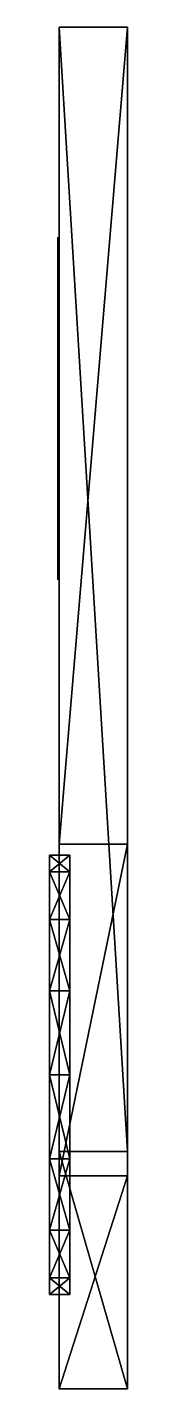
# Model space of a CAD drawing. Extents: x 0 to 350, y -260 to 0.
# Drawn here: x 335.2 to 350, y -260 to 0 of the extents above.
import ezdxf

# ---------------------------------------------------------------- set-up
doc = ezdxf.new("R2010")
doc.units = 0
doc.layers.add('ACESSORIO', color=9, linetype='CONTINUOUS')
doc.layers.add('PRETO', color=28, linetype='CONTINUOUS')

msp = doc.modelspace()

# ---------------------------------------------------------------- linework, layer by layer
at = {"layer": 'ACESSORIO'}
for points in [[(337, 0, 84.99997), (337, 0), (337, -156, 84.99997), (337, 0, 84.99997)], [(337, -156, 84.99997), (337, 0), (337, -214.6667), (337, -156, 84.99997)], [(350, 0), (337, 0), (337, 0, 84.99997), (350, 0)], [(350, 0), (337, 0, 84.99997), (350, 0, 84.99997), (350, 0)], [(350, 0, 84.99997), (337, 0, 84.99997), (337, -156, 84.99997), (350, 0, 84.99997)], [(350, 0, 84.99997), (337, -156, 84.99997), (350, -156, 84.99997), (350, 0, 84.99997)], [(350, -214.6667), (337, -214.6667), (337, 0), (350, -214.6667)], [(350, -214.6667), (337, 0), (350, 0), (350, -214.6667)], [(350, 0), (350, 0, 84.99997), (350, -156, 84.99997), (350, 0)], [(350, 0), (350, -156, 84.99997), (350, -214.6667), (350, 0)], [(337, -156, 84.99997), (337, -260, 74.98913), (337, -260, 117), (337, -156, 84.99997)], [(337, -156, 84.99997), (337, -260, 117), (337, -219.3333, 117), (337, -156, 84.99997)], [(337, -260, 74.98913), (337, -156, 84.99997), (337, -260, 13.39264), (337, -260, 74.98913)], [(337, -260, 13.39264), (337, -156, 84.99997), (337, -214.6667), (337, -260, 13.39264)], [(350, -156, 84.99997), (337, -156, 84.99997), (337, -219.3333, 117), (350, -156, 84.99997)], [(350, -156, 84.99997), (337, -219.3333, 117), (350, -219.3333, 117), (350, -156, 84.99997)], [(350, -156, 84.99997), (350, -260, 74.98913), (350, -260, 13.39264), (350, -156, 84.99997)], [(350, -156, 84.99997), (350, -260, 13.39264), (350, -214.6667), (350, -156, 84.99997)], [(350, -156, 84.99997), (350, -219.3333, 117), (350, -260, 117), (350, -156, 84.99997)], [(350, -156, 84.99997), (350, -260, 117), (350, -260, 74.98913), (350, -156, 84.99997)], [(350, -260, 13.39264), (337, -260, 13.39264), (337, -214.6667), (350, -260, 13.39264)], [(350, -260, 13.39264), (337, -214.6667), (350, -214.6667), (350, -260, 13.39264)], [(350, -219.3333, 117), (337, -219.3333, 117), (337, -260, 117), (350, -219.3333, 117)], [(350, -219.3333, 117), (337, -260, 117), (350, -260, 117), (350, -219.3333, 117)], [(350, -260, 117), (337, -260, 117), (337, -260, 13.39264), (350, -260, 117)], [(350, -260, 117), (337, -260, 13.39264), (350, -260, 13.39264), (350, -260, 117)]]:
    msp.add_3dface(points, dxfattribs=at)
at = {"layer": 'PRETO'}
for points in [[(336.7, -40.11621, 21.83218), (336.7, -43.40036, 20.9522), (336.7, -55.50014, 66.10923), (336.7, -40.11621, 21.83218)], [(336.7, -40.11621, 21.83218), (336.7, -55.50014, 66.10923), (336.7, -52.216, 66.98923), (336.7, -40.11621, 21.83218)], [(336.7, -50.11621, 21.83218), (336.7, -53.40036, 20.9522), (336.7, -65.50014, 66.10923), (336.7, -50.11621, 21.83218)], [(336.7, -50.11621, 21.83218), (336.7, -65.50014, 66.10923), (336.7, -62.216, 66.98923), (336.7, -50.11621, 21.83218)], [(336.7, -60.11621, 21.83218), (336.7, -63.40036, 20.9522), (336.7, -75.50014, 66.10923), (336.7, -60.11621, 21.83218)], [(336.7, -60.11621, 21.83218), (336.7, -75.50014, 66.10923), (336.7, -72.216, 66.98923), (336.7, -60.11621, 21.83218)], [(336.7, -70.1162, 21.83218), (336.7, -73.40036, 20.9522), (336.7, -85.50014, 66.10923), (336.7, -70.1162, 21.83218)], [(336.7, -70.1162, 21.83218), (336.7, -85.50014, 66.10923), (336.7, -82.216, 66.98923), (336.7, -70.1162, 21.83218)], [(336.7, -80.1162, 21.83218), (336.7, -83.40036, 20.9522), (336.7, -95.50014, 66.10923), (336.7, -80.1162, 21.83218)], [(336.7, -80.1162, 21.83218), (336.7, -95.50014, 66.10923), (336.7, -92.216, 66.98923), (336.7, -80.1162, 21.83218)], [(336.7, -90.1162, 21.83218), (336.7, -93.40036, 20.9522), (336.7, -105.5001, 66.10923), (336.7, -90.1162, 21.83218)], [(336.7, -90.1162, 21.83218), (336.7, -105.5001, 66.10923), (336.7, -102.216, 66.98923), (336.7, -90.1162, 21.83218)], [(335.16, -238.8069, 30.75826), (335.16, -161.2964, 62.86416), (335.16, -158.1033, 46.81121), (335.16, -238.8069, 30.75826)], [(335.16, -238.8069, 30.75826), (335.16, -158.1033, 46.81121), (335.16, -161.2964, 30.75826), (335.16, -238.8069, 30.75826)], [(335.16, -161.2964, 62.86416), (339, -161.2964, 62.86416), (339, -158.1033, 46.81121), (335.16, -161.2964, 62.86416)], [(335.16, -161.2964, 62.86416), (339, -158.1033, 46.81121), (335.16, -158.1033, 46.81121), (335.16, -161.2964, 62.86416)], [(335.16, -158.1033, 46.81121), (339, -158.1033, 46.81121), (339, -161.2964, 30.75826), (335.16, -158.1033, 46.81121)], [(335.16, -158.1033, 46.81121), (339, -161.2964, 30.75826), (335.16, -161.2964, 30.75826), (335.16, -158.1033, 46.81121)], [(335.16, -238.8069, 62.86416), (335.16, -170.3897, 76.47318), (335.16, -161.2964, 62.86416), (335.16, -238.8069, 62.86416)], [(335.16, -238.8069, 62.86416), (335.16, -161.2964, 62.86416), (335.16, -242, 46.81121), (335.16, -238.8069, 62.86416)], [(335.16, -242, 46.81121), (335.16, -161.2964, 62.86416), (335.16, -238.8069, 30.75826), (335.16, -242, 46.81121)], [(335.16, -238.8069, 30.75826), (335.16, -161.2964, 30.75826), (335.16, -229.7136, 17.14923), (335.16, -238.8069, 30.75826)], [(335.16, -161.2964, 30.75826), (335.16, -170.3897, 17.14923), (335.16, -216.1046, 8.05597), (335.16, -161.2964, 30.75826)], [(335.16, -161.2964, 30.75826), (335.16, -216.1046, 8.05597), (335.16, -229.7136, 17.14923), (335.16, -161.2964, 30.75826)], [(335.16, -170.3897, 76.47318), (339, -170.3897, 76.47318), (339, -161.2964, 62.86416), (335.16, -170.3897, 76.47318)], [(335.16, -170.3897, 76.47318), (339, -161.2964, 62.86416), (335.16, -161.2964, 62.86416), (335.16, -170.3897, 76.47318)], [(335.16, -161.2964, 30.75826), (339, -161.2964, 30.75826), (339, -170.3897, 17.14923), (335.16, -161.2964, 30.75826)], [(335.16, -161.2964, 30.75826), (339, -170.3897, 17.14923), (335.16, -170.3897, 17.14923), (335.16, -161.2964, 30.75826)], [(335.16, -229.7136, 76.47318), (335.16, -183.9987, 85.56643), (335.16, -170.3897, 76.47318), (335.16, -229.7136, 76.47318)], [(335.16, -229.7136, 76.47318), (335.16, -170.3897, 76.47318), (335.16, -238.8069, 62.86416), (335.16, -229.7136, 76.47318)], [(335.16, -216.1046, 8.05597), (335.16, -170.3897, 17.14923), (335.16, -200.0517, 4.86284), (335.16, -216.1046, 8.05597)], [(335.16, -200.0517, 4.86284), (335.16, -170.3897, 17.14923), (335.16, -183.9987, 8.05597), (335.16, -200.0517, 4.86284)], [(335.16, -183.9987, 85.56643), (339, -183.9987, 85.56643), (339, -170.3897, 76.47318), (335.16, -183.9987, 85.56643)], [(335.16, -183.9987, 85.56643), (339, -170.3897, 76.47318), (335.16, -170.3897, 76.47318), (335.16, -183.9987, 85.56643)], [(335.16, -170.3897, 17.14923), (339, -170.3897, 17.14923), (339, -183.9987, 8.05597), (335.16, -170.3897, 17.14923)], [(335.16, -170.3897, 17.14923), (339, -183.9987, 8.05597), (335.16, -183.9987, 8.05597), (335.16, -170.3897, 17.14923)], [(335.16, -229.7136, 76.47318), (335.16, -200.0517, 88.75958), (335.16, -183.9987, 85.56643), (335.16, -229.7136, 76.47318)], [(335.16, -200.0517, 88.75958), (339, -200.0517, 88.75958), (339, -183.9987, 85.56643), (335.16, -200.0517, 88.75958)], [(335.16, -200.0517, 88.75958), (339, -183.9987, 85.56643), (335.16, -183.9987, 85.56643), (335.16, -200.0517, 88.75958)], [(335.16, -183.9987, 8.05597), (339, -183.9987, 8.05597), (339, -200.0517, 4.86284), (335.16, -183.9987, 8.05597)], [(335.16, -183.9987, 8.05597), (339, -200.0517, 4.86284), (335.16, -200.0517, 4.86284), (335.16, -183.9987, 8.05597)], [(335.16, -216.1046, 85.56643), (335.16, -200.0517, 88.75958), (335.16, -229.7136, 76.47318), (335.16, -216.1046, 85.56643)], [(335.16, -216.1046, 85.56643), (339, -216.1046, 85.56643), (339, -200.0517, 88.75958), (335.16, -216.1046, 85.56643)], [(335.16, -216.1046, 85.56643), (339, -200.0517, 88.75958), (335.16, -200.0517, 88.75958), (335.16, -216.1046, 85.56643)], [(335.16, -200.0517, 4.86284), (339, -200.0517, 4.86284), (339, -216.1046, 8.05597), (335.16, -200.0517, 4.86284)], [(335.16, -200.0517, 4.86284), (339, -216.1046, 8.05597), (335.16, -216.1046, 8.05597), (335.16, -200.0517, 4.86284)], [(335.16, -229.7136, 76.47318), (339, -229.7136, 76.47318), (339, -216.1046, 85.56643), (335.16, -229.7136, 76.47318)], [(335.16, -229.7136, 76.47318), (339, -216.1046, 85.56643), (335.16, -216.1046, 85.56643), (335.16, -229.7136, 76.47318)], [(335.16, -216.1046, 8.05597), (339, -216.1046, 8.05597), (339, -229.7136, 17.14923), (335.16, -216.1046, 8.05597)], [(335.16, -216.1046, 8.05597), (339, -229.7136, 17.14923), (335.16, -229.7136, 17.14923), (335.16, -216.1046, 8.05597)], [(335.16, -238.8069, 62.86416), (339, -238.8069, 62.86416), (339, -229.7136, 76.47318), (335.16, -238.8069, 62.86416)], [(335.16, -238.8069, 62.86416), (339, -229.7136, 76.47318), (335.16, -229.7136, 76.47318), (335.16, -238.8069, 62.86416)], [(335.16, -229.7136, 17.14923), (339, -229.7136, 17.14923), (339, -238.8069, 30.75826), (335.16, -229.7136, 17.14923)], [(335.16, -229.7136, 17.14923), (339, -238.8069, 30.75826), (335.16, -238.8069, 30.75826), (335.16, -229.7136, 17.14923)], [(335.16, -242, 46.81121), (339, -242, 46.81121), (339, -238.8069, 62.86416), (335.16, -242, 46.81121)], [(335.16, -242, 46.81121), (339, -238.8069, 62.86416), (335.16, -238.8069, 62.86416), (335.16, -242, 46.81121)], [(335.16, -238.8069, 30.75826), (339, -238.8069, 30.75826), (339, -242, 46.81121), (335.16, -238.8069, 30.75826)], [(335.16, -238.8069, 30.75826), (339, -242, 46.81121), (335.16, -242, 46.81121), (335.16, -238.8069, 30.75826)]]:
    msp.add_3dface(points, dxfattribs=at)

doc.saveas('drawing.dxf')
